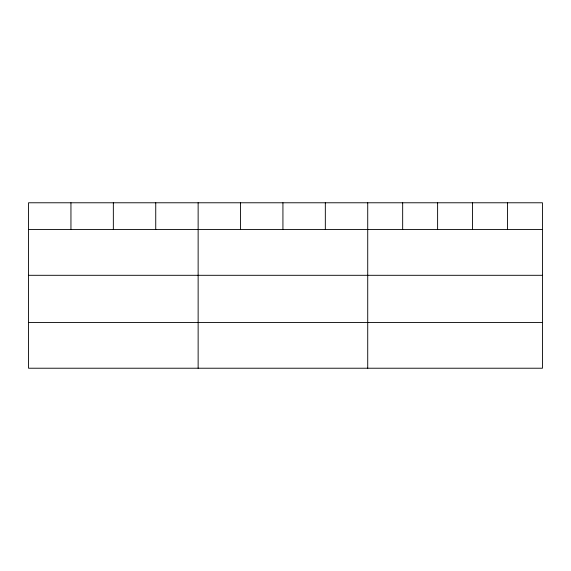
<?xml version="1.0" encoding="UTF-8"?>
<svg xmlns="http://www.w3.org/2000/svg" width="571" height="571" viewBox="0 0 571 571"><rect width="100%" height="100%" fill="white"/><g stroke="black" fill="none" stroke-linecap="round" stroke-linejoin="round"><path stroke-width="0.86" d="M542.45 229.528L542.45 368.224L28.55 368.224L28.55 202.776L542.45 202.776L542.45 229.528L28.55 229.528M28.55 275.301L542.45 275.301M28.55 322.458L542.45 322.458M507.505 202.776L507.505 229.528M472.56 202.776L472.56 229.528M437.614 202.776L437.614 229.528M402.669 202.776L402.669 229.528M367.724 202.776L367.724 368.224M325.327 202.776L325.327 229.528M282.93 202.776L282.93 229.528M240.534 202.776L240.534 229.528M198.137 202.776L198.137 368.224M155.74 202.776L155.74 229.528M113.344 202.776L113.344 229.528M70.947 202.776L70.947 229.528"/></g></svg>
